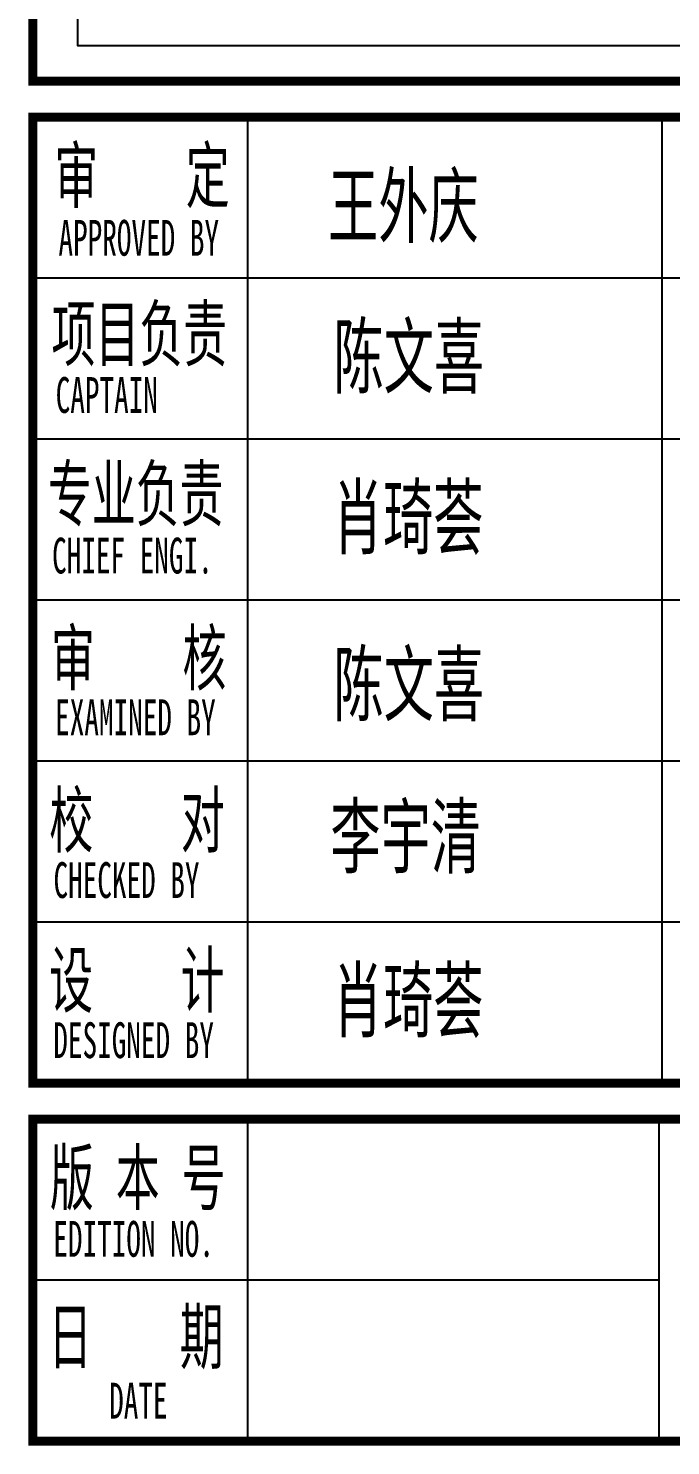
# Model space of a CAD drawing. Extents: x 36524853 to 36525459, y 2743936 to 2747542.
# Drawn here: x 36525149.04 to 36525166.99, y 2745481.5 to 2745521.1 of the extents above; entities that cross this region are included whole.
import ezdxf

# ---------------------------------------------------------------- set-up
doc = ezdxf.new("R2010")
doc.units = 0
doc.header["$LTSCALE"] = 1000
doc.header["$MEASUREMENT"] = 0
for name, color, linetype in [('A0-12 图框-中粗线', 41, 'Continuous'), ('A0-13 图框-细线', 7, 'Continuous'), ('A0-21 图框-不可改文字', 7, 'Continuous'), ('NT图签', 7, 'Continuous')]:
    doc.layers.add(name, color=color, linetype=linetype)
doc.styles.add('HT', font='simhei.ttf', dxfattribs={"width": 0.8})
doc.styles.add('SKED-粗宋体', font='', dxfattribs={"width": 0.7})
doc.styles.get('SKED-粗宋体').set_extended_font_data('SimSun')

# ---------------------------------------------------------------- blocks, each defined once
blk = doc.blocks.new('A$C00E3302F')
at = {"layer": 'A0-12 图框-中粗线', "const_width": 50, "flags": 128}
for points in [[(0, 200), (0, 10700), (7000, 10700), (7000, 200)], [(7000, -5400), (0, -5400), (0, 0), (7000, 0)], [(0, -7400), (0, -5600), (7000, -5600), (7000, -7400)]]:
    blk.add_lwpolyline(points, close=True, dxfattribs=at)
at = {"layer": 'A0-13 图框-细线'}
for p, q in [((1200, 0), (1200, -5400)), ((3516.5, 0), (3516.5, -5400)), ((7000, -900), (0, -900)), ((7000, -1800), (0, -1800)), ((7000, -2700), (0, -2700)), ((7000, -3600), (0, -3600)), ((7000, -4500), (0, -4500)), ((7000, -5600), (0, -5600)), ((1200, -5600), (1200, -7400)), ((3500, -5600), (3500, -7400)), ((3500, -6500), (0, -6500))]:
    blk.add_line(p, q, dxfattribs=at)
blk.add_lwpolyline([(6750, 3400), (250, 3400), (250, 400), (6750, 400)], close=True, dxfattribs=at)
at = {"layer": 'A0-21 图框-不可改文字', "style": 'SKED-粗宋体', "width": 0.6}
for s, height, p in [('审    定', 300, (119.9, -475.6)), ('APPROVED BY', 200, (143.3, -775)), ('项目负责', 300, (104.5, -1360.5)), ('CAPTAIN', 200, (127.8, -1653.3)), ('专业负责', 300, (84.3, -2254.5)), ('CHIEF ENGI.', 200, (107.7, -2550.9)), ('审    核', 300, (101.4, -3172.3)), ('EXAMINED BY', 200, (124.7, -3454.6)), ('校    对', 300, (92.2, -4078.2)), ('CHECKED BY', 200, (115.5, -4364.2)), ('设    计', 300, (91.3, -4972.2)), ('DESIGNED BY', 200, (114.6, -5259)), ('版 本 号', 300, (95.8, -6076.2)), ('EDITION NO. ', 200, (114.6, -6369.4)), ('日    期', 300, (85.9, -6964.7)), ('DATE', 200, (426.7, -7273.9))]:
    blk.add_text(s, height=height, dxfattribs=at).set_placement(p)
at = {"layer": 'NT图签', "style": 'HT', "width": 0.6}
for s, p in [('王外庆', (1651, -666.7)), ('陈文喜', (1680.8, -1508.2)), ('肖琦荟', (1677.6, -2406.1)), ('陈文喜', (1680.8, -3340)), ('李宇清', (1663.5, -4190.7)), ('肖琦荟', (1677.6, -5106.1))]:
    blk.add_text(s, height=342.82, dxfattribs=at).set_placement(p)
blk = doc.blocks.new('A$C6202001D')
blk.add_blockref('A$C00E3302F', (51200, 19900))

msp = doc.modelspace()

# ---------------------------------------------------------------- block references
at = {"xscale": 0.005, "yscale": 0.005, "zscale": 0.005}
msp.add_blockref('A$C6202001D', (36524893.161, 2745419.125), dxfattribs=at)

doc.saveas('drawing.dxf')
